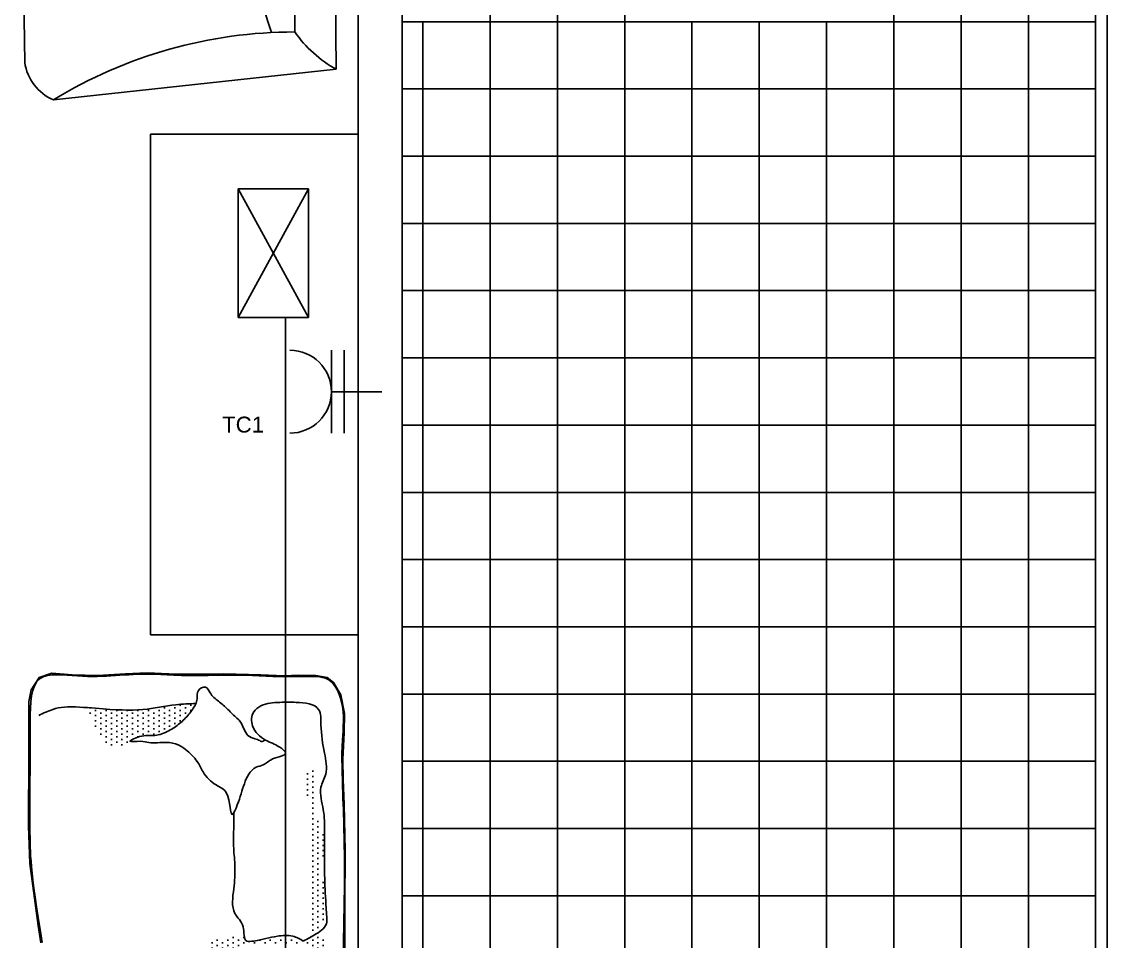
# Model space of a CAD drawing. Header units: millimetres. Extents: x 2377 to 4712, y -254 to 3188.
# Drawn here: x 3628.31 to 3666.26, y 1110.32 to 1142.48 of the extents above; entities that cross this region are included whole.
import ezdxf

# ---------------------------------------------------------------- set-up
doc = ezdxf.new("R2010")
doc.units = ezdxf.units.MM
doc.set_wipeout_variables(frame=1)
doc.linetypes.add('ACAD_ISO03W100', pattern=[30, 12, -18])
doc.layers.add('CD', color=7, linetype='Continuous', true_color=0x5e67af)
doc.layers.add('Enchufes', color=30, linetype='Continuous')
doc.layers.add('Mobiliario', color=254, linetype='Continuous')
doc.styles.get("Standard").update_dxf_attribs({"font": 'arial.ttf'})
pattern_1 = [(270, (-14908.5874, 15047.67747), (-0.1851670485, -0.0925835242), [0, -0.1851670485])]

# ---------------------------------------------------------------- blocks, each defined once
blk = doc.blocks.new('sl06-1')
blk.add_wipeout([(0, -0.3127), (0, 0.3127), (0.6906, 0.3798), (0.7219, 0.361), (0.7398, 0.3422), (0.7501, 0.32), (0.7597, 0.2878), (0.7597, -0.2878), (0.7514, -0.3185), (0.7356, -0.3456), (0.7116, -0.3674), (0.6906, -0.3798)])
at = {"linetype": 'ByBlock'}
for p, q in [((0, 0.3127), (0.6906, 0.3798)), ((0, 0.3127), (0, -0.3127)), ((0.7597, -0.2878), (0.7597, 0.2878)), ((0.1001, 0.2206), (0.1001, -0.2206)), ((0, -0.3127), (0.6906, -0.3798))]:
    blk.add_line(p, q, dxfattribs=at)
for centre, radius, start, end in [((0.1135, 1.3453), 1.1248, 269.3185, 300.8671), ((0.6429, 0.2722), 0.1178, 7.6143, 66.1255), ((-0.1461, 0.0532), 0.2978, 34.1973, 60.6083), ((-0.4779, 0), 0.6726, 340.7839, 19.2161), ((-0.1461, -0.0532), 0.2978, 299.3917, 325.8027), ((0.1135, -1.3453), 1.1248, 59.1329, 90.6815), ((0.6429, -0.2722), 0.1178, 293.8745, 352.3857)]:
    blk.add_arc(centre, radius, start, end, dxfattribs=at)

msp = doc.modelspace()

# ---------------------------------------------------------------- hatches: boundary and pattern name
at = {"layer": 'Mobiliario', "transparency": 33554687}
h = msp.add_hatch(dxfattribs=at)
h.set_pattern_fill('DOTS', color=256, scale=0.116641, angle=90, style=0)
h.set_pattern_definition(pattern_1)
edge = h.paths.add_edge_path()
edge.add_spline(control_points=[(3634.403, 1118.631), (3634.371, 1118.559), (3634.29, 1118.43), (3634.111, 1118.19), (3633.842, 1117.922), (3633.452, 1117.657), (3632.943, 1117.465), (3632.553, 1117.566), (3632.102, 1117.348), (3632.099, 1117.315)], knot_values=[3.681648, 3.681648, 3.681648, 3.681648, 3.721851, 3.757198, 3.837171, 3.913615, 4.002995, 4.095118, 4.156003, 4.156003, 4.156003, 4.156003], degree=3, periodic=0)
edge.add_spline(control_points=[(3632.099, 1117.315), (3631.837, 1117.167), (3631.461, 1116.954), (3630.995, 1117.421), (3630.857, 1117.953), (3630.638, 1118.332), (3630.533, 1118.514)], knot_values=[0, 0, 0, 0, 0.131695, 0.189836, 0.306557, 0.413914, 0.413914, 0.413914, 0.413914], degree=3, periodic=0)
edge.add_spline(control_points=[(3630.533, 1118.514), (3630.738, 1118.523), (3631.412, 1118.422), (3632.478, 1118.359), (3633.549, 1118.598), (3634.17, 1118.627), (3634.403, 1118.631)], knot_values=[0.452649, 0.452649, 0.452649, 0.452649, 0.558769, 0.799099, 0.998943, 1.118697, 1.118697, 1.118697, 1.118697], degree=3, periodic=0)
h = msp.add_hatch(dxfattribs=at)
h.set_pattern_fill('DOTS', color=256, scale=0.116641, angle=90, style=0)
h.set_pattern_definition(pattern_1)
edge = h.paths.add_edge_path()
edge.add_spline(control_points=[(3638.728, 1110.804), (3638.722, 1110.795), (3638.654, 1110.691), (3638.377, 1110.447), (3638.279, 1111.313), (3638.514, 1111.812), (3638.356, 1112.573), (3638.352, 1113.243), (3638.432, 1114.103), (3638.526, 1115.109), (3637.976, 1115.953), (3638.534, 1116.559), (3638.53, 1115.553), (3638.532, 1115.08), (3638.707, 1114.401), (3638.863, 1114.205), (3638.901, 1114.118)], knot_values=[0.056981, 0.056981, 0.056981, 0.056981, 0.06189, 0.111704, 0.199612, 0.342595, 0.445339, 0.576251, 0.69133, 0.888594, 1.091803, 1.131101, 1.196844, 1.416016, 1.489704, 1.540166, 1.540166, 1.540166, 1.540166], degree=3, periodic=0)
edge.add_spline(control_points=[(3638.901, 1114.118), (3638.901, 1114), (3638.898, 1113.796), (3638.896, 1113.592), (3638.895, 1113.506)], knot_values=[0.718639, 0.718639, 0.718639, 0.718639, 0.779129, 0.823446, 0.823446, 0.823446, 0.823446], degree=3, periodic=0)
edge.add_spline(control_points=[(3638.895, 1113.506), (3638.889, 1113.471), (3638.841, 1113.209), (3638.834, 1112.484), (3638.929, 1111.563), (3638.88, 1111.01), (3638.761, 1110.613), (3638.733, 1110.753), (3638.728, 1110.804)], knot_values=[1.646059, 1.646059, 1.646059, 1.646059, 1.663729, 1.776794, 2.033298, 2.084002, 2.130605, 2.148665, 2.148665, 2.148665, 2.148665], degree=3, periodic=0)
h = msp.add_hatch(dxfattribs=at)
h.set_pattern_fill('DOTS', color=256, scale=0.116641, angle=90, style=0)
h.set_pattern_definition([(270, (-14908.5874, 15047.13854), (-0.1851670485, -0.0925835242), [0, -0.1851670485])])
edge = h.paths.add_edge_path()
edge.add_spline(control_points=[(3638.156, 1110.345), (3638.312, 1110.37), (3638.529, 1110.405), (3638.716, 1110.532), (3638.763, 1110.573)], knot_values=[0, 0, 0, 0, 0.080563, 0.111589, 0.111589, 0.111589, 0.111589], degree=3, periodic=0)
edge.add_spline(control_points=[(3638.763, 1110.573), (3638.85, 1110.501), (3638.992, 1110.382), (3638.987, 1110.039), (3638.935, 1109.828), (3638.899, 1109.683)], knot_values=[0, 0, 0, 0, 0.054121, 0.08915, 0.167138, 0.167138, 0.167138, 0.167138], degree=3, periodic=0)
edge.add_spline(control_points=[(3638.899, 1109.683), (3638.898, 1109.683), (3638.814, 1109.901), (3638.318, 1110.232), (3637.546, 1110.168), (3636.821, 1110.165), (3636.168, 1110.221), (3635.966, 1110.027), (3635.929, 1109.981)], knot_values=[1.511928, 1.511928, 1.511928, 1.511928, 1.512363, 1.638201, 1.765577, 1.906885, 2.027828, 2.059082, 2.059082, 2.059082, 2.059082], degree=3, periodic=0)
edge.add_spline(control_points=[(3635.929, 1109.981), (3635.837, 1110.004), (3635.7, 1110.038), (3635.474, 1110.011), (3635.262, 1109.923), (3634.974, 1110.002), (3634.73, 1109.938), (3634.575, 1109.961), (3634.529, 1109.968)], knot_values=[0, 0, 0, 0, 0.048558, 0.071367, 0.116584, 0.162079, 0.218878, 0.242488, 0.242488, 0.242488, 0.242488], degree=3, periodic=0)
edge.add_spline(control_points=[(3634.529, 1109.968), (3634.547, 1109.984), (3634.648, 1110.066), (3634.893, 1110.144), (3634.962, 1110.348), (3634.979, 1110.455)], knot_values=[0.818516, 0.818516, 0.818516, 0.818516, 0.831378, 0.885814, 0.938551, 0.938551, 0.938551, 0.938551], degree=3, periodic=0)
edge.add_spline(control_points=[(3634.979, 1110.455), (3635.031, 1110.444), (3635.119, 1110.426), (3635.315, 1110.437), (3635.511, 1110.401), (3635.789, 1110.478), (3635.969, 1110.467), (3636.098, 1110.459)], knot_values=[0, 0, 0, 0, 0.027242, 0.046133, 0.100301, 0.127225, 0.192645, 0.192645, 0.192645, 0.192645], degree=3, periodic=0)
edge.add_spline(control_points=[(3636.098, 1110.459), (3636.114, 1110.407), (3636.175, 1110.302), (3636.654, 1110.391), (3637.144, 1110.377), (3637.733, 1110.402), (3638.033, 1110.361), (3638.156, 1110.345)], knot_values=[0, 0, 0, 0, 0.027981, 0.070374, 0.21186, 0.303711, 0.367692, 0.367692, 0.367692, 0.367692], degree=3, periodic=0)

# ---------------------------------------------------------------- linework, layer by layer
at = {"transparency": 33554687}
for p, q in [((3665.852, 1006.082), (3665.852, 1168.743)), ((3666.259, 1006.082), (3666.259, 1168.743)), ((3640.076, 1089.117), (3640.076, 1147.91)), ((3641.614, 1089.117), (3641.614, 1147.91)), ((3644.687, 1147.185), (3644.687, 1076.634)), ((3647.038, 1147.185), (3647.038, 1088.392)), ((3649.39, 1144.834), (3649.39, 1142.482)), ((3658.797, 1144.834), (3658.797, 1142.482)), ((3661.149, 1144.834), (3661.149, 1142.482)), ((3663.5, 1144.834), (3663.5, 1142.482)), ((3641.614, 1142.482), (3644.687, 1142.482)), ((3642.335, 1140.13), (3642.335, 1142.482)), ((3651.742, 1142.482), (3644.687, 1142.482)), ((3651.742, 1142.482), (3644.687, 1142.482)), ((3649.39, 1142.482), (3649.689, 1142.482)), ((3649.39, 1142.482), (3649.39, 1140.13)), ((3649.39, 1142.482), (3649.689, 1142.482)), ((3654.093, 1142.482), (3651.742, 1142.482)), ((3651.742, 1142.482), (3651.742, 1140.13)), ((3651.742, 1142.482), (3654.093, 1142.482)), ((3654.093, 1142.482), (3651.742, 1142.482)), ((3656.445, 1142.482), (3654.093, 1142.482)), ((3654.093, 1142.482), (3654.093, 1140.13)), ((3654.093, 1142.482), (3656.445, 1142.482)), ((3656.445, 1142.482), (3654.093, 1142.482)), ((3658.797, 1142.482), (3656.445, 1142.482)), ((3656.445, 1142.482), (3656.445, 1140.13)), ((3656.445, 1142.482), (3658.797, 1142.482)), ((3658.797, 1142.482), (3656.445, 1142.482)), ((3656.445, 1142.482), (3658.797, 1142.482)), ((3658.797, 1142.482), (3656.445, 1142.482)), ((3656.445, 1142.482), (3658.797, 1142.482)), ((3661.149, 1142.482), (3658.797, 1142.482)), ((3658.797, 1142.482), (3658.797, 1140.13)), ((3658.797, 1142.482), (3661.149, 1142.482)), ((3661.149, 1142.482), (3658.797, 1142.482)), ((3658.797, 1142.482), (3661.149, 1142.482)), ((3661.149, 1142.482), (3658.797, 1142.482)), ((3658.797, 1142.482), (3661.149, 1142.482)), ((3663.5, 1142.482), (3661.149, 1142.482)), ((3661.149, 1142.482), (3661.149, 1140.13)), ((3661.149, 1142.482), (3665.852, 1142.482)), ((3663.5, 1142.482), (3661.149, 1142.482)), ((3661.149, 1142.482), (3665.852, 1142.482)), ((3663.5, 1142.482), (3661.149, 1142.482)), ((3661.149, 1142.482), (3665.852, 1142.482)), ((3663.5, 1142.482), (3663.5, 1140.13)), ((3644.687, 1140.13), (3641.614, 1140.13)), ((3642.335, 1137.778), (3642.335, 1140.13)), ((3651.742, 1140.13), (3644.687, 1140.13)), ((3647.038, 1140.13), (3644.687, 1140.13)), ((3649.39, 1140.13), (3647.038, 1140.13)), ((3647.038, 1140.13), (3649.39, 1140.13)), ((3649.39, 1140.13), (3649.689, 1140.13)), ((3649.39, 1140.13), (3649.39, 1137.778)), ((3651.742, 1140.13), (3649.39, 1140.13)), ((3654.093, 1140.13), (3651.742, 1140.13)), ((3651.742, 1140.13), (3651.742, 1137.778)), ((3651.742, 1140.13), (3654.093, 1140.13)), ((3654.093, 1140.13), (3651.742, 1140.13)), ((3651.742, 1140.13), (3654.093, 1140.13)), ((3656.445, 1140.13), (3654.093, 1140.13)), ((3654.093, 1140.13), (3654.093, 1137.778)), ((3654.093, 1140.13), (3656.445, 1140.13)), ((3656.445, 1140.13), (3654.093, 1140.13)), ((3654.093, 1140.13), (3656.445, 1140.13)), ((3658.797, 1140.13), (3656.445, 1140.13)), ((3656.445, 1140.13), (3656.445, 1137.778)), ((3656.445, 1140.13), (3658.797, 1140.13)), ((3658.797, 1140.13), (3656.445, 1140.13)), ((3656.445, 1140.13), (3658.797, 1140.13)), ((3661.149, 1140.13), (3658.797, 1140.13)), ((3658.797, 1140.13), (3658.797, 1137.778)), ((3658.797, 1140.13), (3661.149, 1140.13)), ((3661.149, 1140.13), (3658.797, 1140.13)), ((3658.797, 1140.13), (3661.149, 1140.13)), ((3663.5, 1140.13), (3661.149, 1140.13)), ((3661.149, 1140.13), (3661.149, 1137.778)), ((3661.149, 1140.13), (3665.852, 1140.13)), ((3663.5, 1140.13), (3661.149, 1140.13)), ((3661.149, 1140.13), (3665.852, 1140.13)), ((3663.5, 1140.13), (3663.5, 1137.778)), ((3641.614, 1137.778), (3644.687, 1137.778)), ((3642.335, 1135.427), (3642.335, 1137.778)), ((3651.742, 1137.778), (3644.687, 1137.778)), ((3651.742, 1137.778), (3644.687, 1137.778)), ((3647.038, 1137.778), (3644.687, 1137.778)), ((3649.39, 1137.778), (3647.038, 1137.778)), ((3647.038, 1137.778), (3649.39, 1137.778)), ((3649.39, 1137.778), (3649.689, 1137.778)), ((3649.39, 1137.778), (3649.39, 1135.427)), ((3649.39, 1137.778), (3649.689, 1137.778)), ((3651.742, 1137.778), (3649.39, 1137.778)), ((3654.093, 1137.778), (3651.742, 1137.778)), ((3651.742, 1137.778), (3651.742, 1135.427)), ((3651.742, 1137.778), (3654.093, 1137.778)), ((3654.093, 1137.778), (3651.742, 1137.778)), ((3651.742, 1137.778), (3654.093, 1137.778)), ((3654.093, 1137.778), (3651.742, 1137.778)), ((3651.742, 1137.778), (3654.093, 1137.778)), ((3656.445, 1137.778), (3654.093, 1137.778)), ((3654.093, 1137.778), (3654.093, 1135.427)), ((3654.093, 1137.778), (3656.445, 1137.778)), ((3656.445, 1137.778), (3654.093, 1137.778)), ((3654.093, 1137.778), (3656.445, 1137.778)), ((3656.445, 1137.778), (3654.093, 1137.778)), ((3654.093, 1137.778), (3656.445, 1137.778)), ((3658.797, 1137.778), (3656.445, 1137.778)), ((3656.445, 1137.778), (3656.445, 1135.427)), ((3656.445, 1137.778), (3658.797, 1137.778)), ((3658.797, 1137.778), (3656.445, 1137.778)), ((3656.445, 1137.778), (3658.797, 1137.778)), ((3658.797, 1137.778), (3656.445, 1137.778)), ((3656.445, 1137.778), (3658.797, 1137.778)), ((3661.149, 1137.778), (3658.797, 1137.778)), ((3658.797, 1137.778), (3658.797, 1135.427)), ((3658.797, 1137.778), (3661.149, 1137.778)), ((3661.149, 1137.778), (3658.797, 1137.778)), ((3658.797, 1137.778), (3661.149, 1137.778)), ((3661.149, 1137.778), (3658.797, 1137.778)), ((3658.797, 1137.778), (3661.149, 1137.778)), ((3663.5, 1137.778), (3661.149, 1137.778)), ((3661.149, 1137.778), (3661.149, 1135.427)), ((3661.149, 1137.778), (3665.852, 1137.778)), ((3663.5, 1137.778), (3661.149, 1137.778)), ((3661.149, 1137.778), (3665.852, 1137.778)), ((3663.5, 1137.778), (3661.149, 1137.778)), ((3661.149, 1137.778), (3665.852, 1137.778)), ((3663.5, 1137.778), (3663.5, 1135.427)), ((3644.687, 1135.427), (3641.614, 1135.427)), ((3642.335, 1133.075), (3642.335, 1135.427)), ((3651.742, 1135.427), (3644.687, 1135.427)), ((3647.038, 1135.427), (3644.687, 1135.427)), ((3649.39, 1135.427), (3647.038, 1135.427)), ((3647.038, 1135.427), (3649.39, 1135.427)), ((3649.39, 1135.427), (3649.689, 1135.427)), ((3649.39, 1135.427), (3649.39, 1133.075)), ((3651.742, 1135.427), (3649.39, 1135.427)), ((3654.093, 1135.427), (3651.742, 1135.427)), ((3651.742, 1135.427), (3651.742, 1133.075)), ((3651.742, 1135.427), (3654.093, 1135.427)), ((3654.093, 1135.427), (3651.742, 1135.427)), ((3651.742, 1135.427), (3654.093, 1135.427)), ((3656.445, 1135.427), (3654.093, 1135.427)), ((3654.093, 1135.427), (3654.093, 1133.075)), ((3654.093, 1135.427), (3656.445, 1135.427)), ((3656.445, 1135.427), (3654.093, 1135.427)), ((3654.093, 1135.427), (3656.445, 1135.427)), ((3658.797, 1135.427), (3656.445, 1135.427)), ((3656.445, 1135.427), (3656.445, 1133.075)), ((3656.445, 1135.427), (3658.797, 1135.427)), ((3658.797, 1135.427), (3656.445, 1135.427)), ((3656.445, 1135.427), (3658.797, 1135.427)), ((3661.149, 1135.427), (3658.797, 1135.427)), ((3658.797, 1135.427), (3658.797, 1133.075)), ((3658.797, 1135.427), (3661.149, 1135.427)), ((3661.149, 1135.427), (3658.797, 1135.427)), ((3658.797, 1135.427), (3661.149, 1135.427)), ((3663.5, 1135.427), (3661.149, 1135.427)), ((3661.149, 1135.427), (3661.149, 1133.075)), ((3661.149, 1135.427), (3665.852, 1135.427)), ((3663.5, 1135.427), (3661.149, 1135.427)), ((3661.149, 1135.427), (3665.852, 1135.427)), ((3663.5, 1135.427), (3663.5, 1133.075)), ((3644.687, 1133.075), (3641.614, 1133.075)), ((3642.335, 1130.723), (3642.335, 1133.075)), ((3651.742, 1133.075), (3644.687, 1133.075)), ((3647.038, 1133.075), (3644.687, 1133.075)), ((3649.39, 1133.075), (3647.038, 1133.075)), ((3647.038, 1133.075), (3649.39, 1133.075)), ((3649.39, 1133.075), (3649.689, 1133.075)), ((3649.39, 1133.075), (3649.39, 1130.723)), ((3651.742, 1133.075), (3649.39, 1133.075)), ((3654.093, 1133.075), (3651.742, 1133.075)), ((3651.742, 1133.075), (3651.742, 1130.723)), ((3651.742, 1133.075), (3654.093, 1133.075)), ((3654.093, 1133.075), (3651.742, 1133.075)), ((3651.742, 1133.075), (3654.093, 1133.075)), ((3656.445, 1133.075), (3654.093, 1133.075)), ((3654.093, 1133.075), (3654.093, 1130.723)), ((3654.093, 1133.075), (3656.445, 1133.075)), ((3656.445, 1133.075), (3654.093, 1133.075)), ((3654.093, 1133.075), (3656.445, 1133.075)), ((3658.797, 1133.075), (3656.445, 1133.075)), ((3656.445, 1133.075), (3656.445, 1130.723)), ((3656.445, 1133.075), (3658.797, 1133.075)), ((3658.797, 1133.075), (3656.445, 1133.075)), ((3656.445, 1133.075), (3658.797, 1133.075)), ((3661.149, 1133.075), (3658.797, 1133.075)), ((3658.797, 1133.075), (3658.797, 1130.723)), ((3658.797, 1133.075), (3661.149, 1133.075)), ((3661.149, 1133.075), (3658.797, 1133.075)), ((3658.797, 1133.075), (3661.149, 1133.075)), ((3663.5, 1133.075), (3661.149, 1133.075)), ((3661.149, 1133.075), (3661.149, 1130.723)), ((3661.149, 1133.075), (3665.852, 1133.075)), ((3663.5, 1133.075), (3661.149, 1133.075)), ((3661.149, 1133.075), (3665.852, 1133.075)), ((3663.5, 1133.075), (3663.5, 1130.723)), ((3644.687, 1130.723), (3641.614, 1130.723)), ((3642.335, 1128.372), (3642.335, 1130.723)), ((3651.742, 1130.723), (3644.687, 1130.723)), ((3647.038, 1130.723), (3644.687, 1130.723)), ((3649.39, 1130.723), (3647.038, 1130.723)), ((3647.038, 1130.723), (3649.39, 1130.723)), ((3649.39, 1130.723), (3649.689, 1130.723)), ((3649.39, 1130.723), (3649.39, 1128.372)), ((3651.742, 1130.723), (3649.39, 1130.723)), ((3654.093, 1130.723), (3651.742, 1130.723)), ((3651.742, 1130.723), (3651.742, 1128.372)), ((3651.742, 1130.723), (3654.093, 1130.723)), ((3654.093, 1130.723), (3651.742, 1130.723)), ((3651.742, 1130.723), (3654.093, 1130.723)), ((3656.445, 1130.723), (3654.093, 1130.723)), ((3654.093, 1130.723), (3654.093, 1128.372)), ((3654.093, 1130.723), (3656.445, 1130.723)), ((3656.445, 1130.723), (3654.093, 1130.723)), ((3654.093, 1130.723), (3656.445, 1130.723)), ((3658.797, 1130.723), (3656.445, 1130.723)), ((3656.445, 1130.723), (3656.445, 1128.372)), ((3656.445, 1130.723), (3658.797, 1130.723)), ((3658.797, 1130.723), (3656.445, 1130.723)), ((3656.445, 1130.723), (3658.797, 1130.723)), ((3661.149, 1130.723), (3658.797, 1130.723)), ((3658.797, 1130.723), (3658.797, 1128.372)), ((3658.797, 1130.723), (3661.149, 1130.723)), ((3661.149, 1130.723), (3658.797, 1130.723)), ((3658.797, 1130.723), (3661.149, 1130.723)), ((3663.5, 1130.723), (3661.149, 1130.723)), ((3661.149, 1130.723), (3661.149, 1128.372)), ((3661.149, 1130.723), (3665.852, 1130.723)), ((3663.5, 1130.723), (3661.149, 1130.723)), ((3661.149, 1130.723), (3665.852, 1130.723)), ((3663.5, 1130.723), (3663.5, 1128.372)), ((3641.614, 1128.372), (3644.687, 1128.372)), ((3644.687, 1128.372), (3641.614, 1128.372)), ((3642.335, 1126.02), (3642.335, 1128.372)), ((3651.742, 1128.372), (3644.687, 1128.372)), ((3647.038, 1128.372), (3644.687, 1128.372)), ((3649.39, 1128.372), (3647.038, 1128.372)), ((3647.038, 1128.372), (3649.39, 1128.372)), ((3649.39, 1128.372), (3649.689, 1128.372)), ((3649.39, 1128.372), (3649.39, 1126.02)), ((3651.742, 1128.372), (3649.39, 1128.372)), ((3654.093, 1128.372), (3651.742, 1128.372)), ((3651.742, 1128.372), (3651.742, 1126.02)), ((3651.742, 1128.372), (3654.093, 1128.372)), ((3654.093, 1128.372), (3651.742, 1128.372)), ((3651.742, 1128.372), (3654.093, 1128.372)), ((3656.445, 1128.372), (3654.093, 1128.372)), ((3654.093, 1128.372), (3654.093, 1126.02)), ((3654.093, 1128.372), (3656.445, 1128.372)), ((3656.445, 1128.372), (3654.093, 1128.372)), ((3654.093, 1128.372), (3656.445, 1128.372)), ((3658.797, 1128.372), (3656.445, 1128.372)), ((3656.445, 1128.372), (3656.445, 1126.02)), ((3656.445, 1128.372), (3658.797, 1128.372)), ((3658.797, 1128.372), (3656.445, 1128.372)), ((3656.445, 1128.372), (3658.797, 1128.372)), ((3661.149, 1128.372), (3658.797, 1128.372)), ((3658.797, 1128.372), (3658.797, 1126.02)), ((3658.797, 1128.372), (3661.149, 1128.372)), ((3661.149, 1128.372), (3658.797, 1128.372)), ((3658.797, 1128.372), (3661.149, 1128.372)), ((3663.5, 1128.372), (3661.149, 1128.372)), ((3661.149, 1128.372), (3661.149, 1126.02)), ((3661.149, 1128.372), (3665.852, 1128.372)), ((3663.5, 1128.372), (3661.149, 1128.372)), ((3661.149, 1128.372), (3665.852, 1128.372)), ((3663.5, 1128.372), (3663.5, 1126.02)), ((3644.687, 1126.02), (3641.614, 1126.02)), ((3642.335, 1123.668), (3642.335, 1126.02)), ((3651.742, 1126.02), (3644.687, 1126.02)), ((3647.038, 1126.02), (3644.687, 1126.02)), ((3649.39, 1126.02), (3647.038, 1126.02)), ((3647.038, 1126.02), (3649.39, 1126.02)), ((3649.39, 1126.02), (3649.689, 1126.02)), ((3649.39, 1126.02), (3649.39, 1123.668)), ((3651.742, 1126.02), (3649.39, 1126.02)), ((3654.093, 1126.02), (3651.742, 1126.02)), ((3651.742, 1126.02), (3651.742, 1123.668)), ((3651.742, 1126.02), (3654.093, 1126.02)), ((3654.093, 1126.02), (3651.742, 1126.02)), ((3651.742, 1126.02), (3654.093, 1126.02)), ((3656.445, 1126.02), (3654.093, 1126.02)), ((3654.093, 1126.02), (3654.093, 1123.668)), ((3654.093, 1126.02), (3656.445, 1126.02)), ((3656.445, 1126.02), (3654.093, 1126.02)), ((3654.093, 1126.02), (3656.445, 1126.02)), ((3658.797, 1126.02), (3656.445, 1126.02)), ((3656.445, 1126.02), (3656.445, 1123.668)), ((3656.445, 1126.02), (3658.797, 1126.02)), ((3658.797, 1126.02), (3656.445, 1126.02)), ((3656.445, 1126.02), (3658.797, 1126.02)), ((3661.149, 1126.02), (3658.797, 1126.02)), ((3658.797, 1126.02), (3658.797, 1123.668)), ((3658.797, 1126.02), (3661.149, 1126.02)), ((3661.149, 1126.02), (3658.797, 1126.02)), ((3658.797, 1126.02), (3661.149, 1126.02)), ((3663.5, 1126.02), (3661.149, 1126.02)), ((3661.149, 1126.02), (3661.149, 1123.668)), ((3661.149, 1126.02), (3665.852, 1126.02)), ((3663.5, 1126.02), (3661.149, 1126.02)), ((3661.149, 1126.02), (3665.852, 1126.02)), ((3663.5, 1126.02), (3663.5, 1123.668)), ((3644.687, 1123.668), (3641.614, 1123.668)), ((3642.335, 1121.316), (3642.335, 1123.668)), ((3651.742, 1123.668), (3644.687, 1123.668)), ((3647.038, 1123.668), (3644.687, 1123.668)), ((3649.39, 1123.668), (3647.038, 1123.668)), ((3647.038, 1123.668), (3649.39, 1123.668)), ((3649.39, 1123.668), (3649.689, 1123.668)), ((3649.39, 1123.668), (3649.39, 1121.316)), ((3651.742, 1123.668), (3649.39, 1123.668)), ((3654.093, 1123.668), (3651.742, 1123.668)), ((3651.742, 1123.668), (3651.742, 1121.316)), ((3651.742, 1123.668), (3654.093, 1123.668)), ((3654.093, 1123.668), (3651.742, 1123.668)), ((3651.742, 1123.668), (3654.093, 1123.668)), ((3656.445, 1123.668), (3654.093, 1123.668)), ((3654.093, 1123.668), (3654.093, 1121.316)), ((3654.093, 1123.668), (3656.445, 1123.668)), ((3656.445, 1123.668), (3654.093, 1123.668)), ((3654.093, 1123.668), (3656.445, 1123.668)), ((3658.797, 1123.668), (3656.445, 1123.668)), ((3656.445, 1123.668), (3656.445, 1121.316)), ((3656.445, 1123.668), (3658.797, 1123.668)), ((3658.797, 1123.668), (3656.445, 1123.668)), ((3656.445, 1123.668), (3658.797, 1123.668)), ((3661.149, 1123.668), (3658.797, 1123.668)), ((3658.797, 1123.668), (3658.797, 1121.316)), ((3658.797, 1123.668), (3661.149, 1123.668)), ((3661.149, 1123.668), (3658.797, 1123.668)), ((3658.797, 1123.668), (3661.149, 1123.668)), ((3663.5, 1123.668), (3661.149, 1123.668)), ((3661.149, 1123.668), (3661.149, 1121.316)), ((3661.149, 1123.668), (3665.852, 1123.668)), ((3663.5, 1123.668), (3661.149, 1123.668)), ((3661.149, 1123.668), (3665.852, 1123.668)), ((3663.5, 1123.668), (3663.5, 1121.316)), ((3644.687, 1121.316), (3641.614, 1121.316)), ((3642.335, 1118.965), (3642.335, 1121.316)), ((3651.742, 1121.316), (3644.687, 1121.316)), ((3647.038, 1121.316), (3644.687, 1121.316)), ((3649.39, 1121.316), (3647.038, 1121.316)), ((3647.038, 1121.316), (3649.39, 1121.316)), ((3649.39, 1121.316), (3649.689, 1121.316)), ((3649.39, 1121.316), (3649.39, 1118.965)), ((3651.742, 1121.316), (3649.39, 1121.316)), ((3654.093, 1121.316), (3651.742, 1121.316)), ((3651.742, 1121.316), (3651.742, 1118.965)), ((3651.742, 1121.316), (3654.093, 1121.316)), ((3654.093, 1121.316), (3651.742, 1121.316)), ((3651.742, 1121.316), (3654.093, 1121.316)), ((3656.445, 1121.316), (3654.093, 1121.316)), ((3654.093, 1121.316), (3654.093, 1118.965)), ((3654.093, 1121.316), (3656.445, 1121.316)), ((3656.445, 1121.316), (3654.093, 1121.316)), ((3654.093, 1121.316), (3656.445, 1121.316)), ((3658.797, 1121.316), (3656.445, 1121.316)), ((3656.445, 1121.316), (3656.445, 1118.965)), ((3656.445, 1121.316), (3658.797, 1121.316)), ((3658.797, 1121.316), (3656.445, 1121.316)), ((3656.445, 1121.316), (3658.797, 1121.316)), ((3661.149, 1121.316), (3658.797, 1121.316)), ((3658.797, 1121.316), (3658.797, 1118.965)), ((3658.797, 1121.316), (3661.149, 1121.316)), ((3661.149, 1121.316), (3658.797, 1121.316)), ((3658.797, 1121.316), (3661.149, 1121.316)), ((3663.5, 1121.316), (3661.149, 1121.316)), ((3661.149, 1121.316), (3661.149, 1118.965)), ((3661.149, 1121.316), (3665.852, 1121.316)), ((3663.5, 1121.316), (3661.149, 1121.316)), ((3661.149, 1121.316), (3665.852, 1121.316)), ((3663.5, 1121.316), (3663.5, 1118.965)), ((3641.614, 1118.965), (3644.687, 1118.965)), ((3644.687, 1118.965), (3641.614, 1118.965)), ((3642.335, 1116.613), (3642.335, 1118.965)), ((3651.742, 1118.965), (3644.687, 1118.965)), ((3647.038, 1118.965), (3644.687, 1118.965)), ((3649.39, 1118.965), (3647.038, 1118.965)), ((3647.038, 1118.965), (3649.39, 1118.965)), ((3649.39, 1118.965), (3649.689, 1118.965)), ((3649.39, 1118.965), (3649.39, 1116.613)), ((3651.742, 1118.965), (3649.39, 1118.965)), ((3654.093, 1118.965), (3651.742, 1118.965)), ((3651.742, 1118.965), (3651.742, 1116.613)), ((3651.742, 1118.965), (3654.093, 1118.965)), ((3654.093, 1118.965), (3651.742, 1118.965)), ((3651.742, 1118.965), (3654.093, 1118.965)), ((3656.445, 1118.965), (3654.093, 1118.965)), ((3654.093, 1118.965), (3654.093, 1116.613)), ((3654.093, 1118.965), (3656.445, 1118.965)), ((3656.445, 1118.965), (3654.093, 1118.965)), ((3654.093, 1118.965), (3656.445, 1118.965)), ((3658.797, 1118.965), (3656.445, 1118.965)), ((3656.445, 1118.965), (3656.445, 1116.613)), ((3656.445, 1118.965), (3658.797, 1118.965)), ((3658.797, 1118.965), (3656.445, 1118.965)), ((3656.445, 1118.965), (3658.797, 1118.965)), ((3661.149, 1118.965), (3658.797, 1118.965)), ((3658.797, 1118.965), (3658.797, 1116.613)), ((3658.797, 1118.965), (3661.149, 1118.965)), ((3661.149, 1118.965), (3658.797, 1118.965)), ((3658.797, 1118.965), (3661.149, 1118.965)), ((3663.5, 1118.965), (3661.149, 1118.965)), ((3661.149, 1118.965), (3661.149, 1116.613)), ((3661.149, 1118.965), (3665.852, 1118.965)), ((3663.5, 1118.965), (3661.149, 1118.965)), ((3661.149, 1118.965), (3665.852, 1118.965)), ((3663.5, 1118.965), (3663.5, 1116.613)), ((3644.687, 1116.613), (3641.614, 1116.613)), ((3642.335, 1114.261), (3642.335, 1116.613)), ((3651.742, 1116.613), (3644.687, 1116.613)), ((3647.038, 1116.613), (3644.687, 1116.613)), ((3649.39, 1116.613), (3647.038, 1116.613)), ((3647.038, 1116.613), (3649.39, 1116.613)), ((3649.39, 1116.613), (3649.689, 1116.613)), ((3649.39, 1116.613), (3649.39, 1114.261)), ((3651.742, 1116.613), (3649.39, 1116.613)), ((3654.093, 1116.613), (3651.742, 1116.613)), ((3651.742, 1116.613), (3651.742, 1114.261)), ((3651.742, 1116.613), (3654.093, 1116.613)), ((3654.093, 1116.613), (3651.742, 1116.613)), ((3651.742, 1116.613), (3654.093, 1116.613)), ((3656.445, 1116.613), (3654.093, 1116.613)), ((3654.093, 1116.613), (3654.093, 1114.261)), ((3654.093, 1116.613), (3656.445, 1116.613)), ((3656.445, 1116.613), (3654.093, 1116.613)), ((3654.093, 1116.613), (3656.445, 1116.613)), ((3658.797, 1116.613), (3656.445, 1116.613)), ((3656.445, 1116.613), (3656.445, 1114.261)), ((3656.445, 1116.613), (3658.797, 1116.613)), ((3658.797, 1116.613), (3656.445, 1116.613)), ((3656.445, 1116.613), (3658.797, 1116.613)), ((3661.149, 1116.613), (3658.797, 1116.613)), ((3658.797, 1116.613), (3658.797, 1114.261)), ((3658.797, 1116.613), (3661.149, 1116.613)), ((3661.149, 1116.613), (3658.797, 1116.613)), ((3658.797, 1116.613), (3661.149, 1116.613)), ((3663.5, 1116.613), (3661.149, 1116.613)), ((3661.149, 1116.613), (3661.149, 1114.261)), ((3661.149, 1116.613), (3665.852, 1116.613)), ((3663.5, 1116.613), (3661.149, 1116.613)), ((3661.149, 1116.613), (3665.852, 1116.613)), ((3663.5, 1116.613), (3663.5, 1114.261)), ((3644.687, 1114.261), (3641.614, 1114.261)), ((3642.335, 1111.909), (3642.335, 1114.261)), ((3651.742, 1114.261), (3644.687, 1114.261)), ((3647.038, 1114.261), (3644.687, 1114.261)), ((3649.39, 1114.261), (3647.038, 1114.261)), ((3647.038, 1114.261), (3649.39, 1114.261)), ((3649.39, 1114.261), (3649.689, 1114.261)), ((3649.39, 1114.261), (3649.39, 1111.909)), ((3651.742, 1114.261), (3649.39, 1114.261)), ((3654.093, 1114.261), (3651.742, 1114.261)), ((3651.742, 1114.261), (3651.742, 1111.909)), ((3651.742, 1114.261), (3654.093, 1114.261)), ((3654.093, 1114.261), (3651.742, 1114.261)), ((3651.742, 1114.261), (3654.093, 1114.261)), ((3656.445, 1114.261), (3654.093, 1114.261)), ((3654.093, 1114.261), (3654.093, 1111.909)), ((3654.093, 1114.261), (3656.445, 1114.261)), ((3656.445, 1114.261), (3654.093, 1114.261)), ((3654.093, 1114.261), (3656.445, 1114.261)), ((3658.797, 1114.261), (3656.445, 1114.261)), ((3656.445, 1114.261), (3656.445, 1111.909)), ((3656.445, 1114.261), (3658.797, 1114.261)), ((3658.797, 1114.261), (3656.445, 1114.261)), ((3656.445, 1114.261), (3658.797, 1114.261)), ((3661.149, 1114.261), (3658.797, 1114.261)), ((3658.797, 1114.261), (3658.797, 1111.909)), ((3658.797, 1114.261), (3661.149, 1114.261)), ((3661.149, 1114.261), (3658.797, 1114.261)), ((3658.797, 1114.261), (3661.149, 1114.261)), ((3663.5, 1114.261), (3661.149, 1114.261)), ((3661.149, 1114.261), (3661.149, 1111.909)), ((3661.149, 1114.261), (3665.852, 1114.261)), ((3663.5, 1114.261), (3661.149, 1114.261)), ((3661.149, 1114.261), (3665.852, 1114.261)), ((3663.5, 1114.261), (3663.5, 1111.909)), ((3644.687, 1111.909), (3641.614, 1111.909)), ((3642.335, 1109.558), (3642.335, 1111.909)), ((3651.742, 1111.909), (3644.687, 1111.909)), ((3647.038, 1111.909), (3644.687, 1111.909)), ((3649.39, 1111.909), (3647.038, 1111.909)), ((3647.038, 1111.909), (3649.39, 1111.909)), ((3649.39, 1111.909), (3649.689, 1111.909)), ((3649.39, 1111.909), (3649.39, 1109.558)), ((3651.742, 1111.909), (3649.39, 1111.909)), ((3654.093, 1111.909), (3651.742, 1111.909)), ((3651.742, 1111.909), (3651.742, 1109.558)), ((3651.742, 1111.909), (3654.093, 1111.909)), ((3654.093, 1111.909), (3651.742, 1111.909)), ((3651.742, 1111.909), (3654.093, 1111.909)), ((3656.445, 1111.909), (3654.093, 1111.909)), ((3654.093, 1111.909), (3654.093, 1109.558)), ((3654.093, 1111.909), (3656.445, 1111.909)), ((3656.445, 1111.909), (3654.093, 1111.909)), ((3654.093, 1111.909), (3656.445, 1111.909)), ((3658.797, 1111.909), (3656.445, 1111.909)), ((3656.445, 1111.909), (3656.445, 1109.558)), ((3656.445, 1111.909), (3658.797, 1111.909)), ((3658.797, 1111.909), (3656.445, 1111.909)), ((3656.445, 1111.909), (3658.797, 1111.909)), ((3661.149, 1111.909), (3658.797, 1111.909)), ((3658.797, 1111.909), (3658.797, 1109.558)), ((3658.797, 1111.909), (3661.149, 1111.909)), ((3661.149, 1111.909), (3658.797, 1111.909)), ((3658.797, 1111.909), (3661.149, 1111.909)), ((3663.5, 1111.909), (3661.149, 1111.909)), ((3661.149, 1111.909), (3661.149, 1109.558)), ((3661.149, 1111.909), (3665.852, 1111.909)), ((3663.5, 1111.909), (3661.149, 1111.909)), ((3661.149, 1111.909), (3665.852, 1111.909)), ((3663.5, 1111.909), (3663.5, 1109.558))]:
    msp.add_line(p, q, dxfattribs=at)
at = {"layer": 'CD', "color": 165, "linetype": 'ACAD_ISO03W100', "true_color": 0x5e67af, "transparency": 33554687}
for p, q in [((3638.335, 1136.636), (3635.876, 1136.636)), ((3635.876, 1136.636), (3638.335, 1132.138)), ((3638.335, 1136.636), (3635.876, 1132.138)), ((3638.335, 1132.138), (3638.335, 1136.636)), ((3638.335, 1132.138), (3638.335, 1136.636)), ((3635.876, 1132.138), (3638.335, 1132.138))]:
    msp.add_line(p, q, dxfattribs=at)
at = {"layer": 'CD', "transparency": 33554687}
for p, q in [((3635.876, 1136.636), (3635.876, 1132.138)), ((3637.538, 1132.138), (3637.538, 1078.752))]:
    msp.add_line(p, q, dxfattribs=at)
at = {"layer": 'Enchufes', "transparency": 33554687}
for p, q in [((3639.138, 1130.993), (3639.138, 1128.089)), ((3639.583, 1130.993), (3639.583, 1128.089)), ((3639.138, 1129.541), (3640.907, 1129.541))]:
    msp.add_line(p, q, dxfattribs=at)
msp.add_arc((3637.686, 1129.541), 1.452, 270, 90, dxfattribs=at)
at = {"layer": 'Mobiliario', "transparency": 33554687}
for p, q in [((3640.076, 1138.55), (3632.817, 1138.55)), ((3632.817, 1138.55), (3632.817, 1121.038)), ((3632.817, 1121.038), (3640.076, 1121.038))]:
    msp.add_line(p, q, dxfattribs=at)
msp.add_lwpolyline([(3639.603, 1109.565), (3639.614, 1111.545), (3639.625, 1113.491), (3639.591, 1115.103), (3639.547, 1115.972), (3639.537, 1116.676), (3639.58, 1117.61), (3639.602, 1118.281), (3639.471, 1118.941), (3639.218, 1119.37), (3638.987, 1119.546), (3638.592, 1119.612), (3637.998, 1119.623), (3637.477, 1119.603), (3636.675, 1119.636), (3635.378, 1119.669), (3634.439, 1119.658), (3633.713, 1119.658), (3632.703, 1119.702), (3631.939, 1119.669), (3630.972, 1119.614), (3630.082, 1119.636), (3629.368, 1119.691), (3628.928, 1119.548), (3628.642, 1119.108), (3628.565, 1118.701), (3628.565, 1116.93), (3628.552, 1114.34), (3628.596, 1113.043), (3628.893, 1110.865), (3628.98, 1110.26)], dxfattribs=at)
for points, knots in [([(3639.674, 1090.429), (3639.794, 1093.896), (3639.601, 1098.073), (3639.469, 1100.872), (3639.569, 1106.34), (3639.542, 1109.993), (3639.622, 1112.661), (3639.557, 1115.095), (3639.472, 1117.213), (3639.642, 1118.471), (3639.164, 1119.574), (3638.161, 1119.585), (3637.287, 1119.562), (3636.148, 1119.64), (3634.997, 1119.622), (3633.861, 1119.599), (3632.237, 1119.729), (3630.851, 1119.457), (3628.621, 1119.815), (3628.604, 1117.563), (3628.604, 1116.022), (3628.604, 1114.261), (3628.604, 1112.826), (3629.033, 1110.271)], [0.737576, 0.737576, 0.737576, 0.737576, 0.801944, 1.006538, 1.278115, 1.486206, 1.701351, 1.959422, 2.118136, 2.234578, 2.302688, 2.360055, 2.458724, 2.53985, 2.649091, 2.754807, 2.832413, 3.059351, 3.172115, 3.306557, 3.521702, 3.635058, 3.739936, 3.739936, 3.739936, 3.739936]), ([(3638.156, 1110.326), (3638.304, 1110.402), (3638.609, 1110.561), (3638.993, 1110.833), (3638.971, 1111.279), (3638.928, 1111.867), (3638.89, 1112.763), (3638.896, 1113.654), (3638.906, 1114.372), (3638.871, 1115.013), (3638.661, 1115.618), (3639.037, 1116.227), (3638.872, 1117.001), (3638.753, 1117.699), (3638.793, 1118.607), (3637.956, 1118.683), (3637.313, 1118.678), (3636.765, 1118.642), (3636.342, 1118.328), (3636.319, 1117.752), (3636.805, 1117.318), (3637.231, 1117.203), (3637.712, 1116.814), (3637.043, 1116.752), (3636.817, 1116.474), (3636.336, 1116.403), (3636.048, 1115.763), (3635.941, 1115.289), (3635.583, 1114.441), (3635.636, 1115.569), (3635.038, 1115.777), (3634.661, 1116.161), (3634.451, 1116.676), (3634.113, 1116.966), (3633.764, 1117.232), (3633.312, 1117.297), (3632.843, 1117.229), (3632.484, 1117.342), (3631.9, 1117.249), (3632.549, 1117.567), (3632.943, 1117.465), (3633.452, 1117.657), (3633.842, 1117.922), (3634.111, 1118.19), (3634.323, 1118.476), (3634.487, 1118.748), (3634.415, 1119.098), (3634.77, 1119.294), (3634.911, 1118.927), (3635.197, 1118.713), (3635.475, 1118.477), (3635.719, 1118.214), (3636.042, 1117.982), (3636.114, 1117.527), (3636.435, 1117.396), (3636.6, 1117.363), (3636.709, 1117.279), (3636.777, 1117.325), (3636.827, 1117.359)], [0, 0, 0, 0, 0.044307, 0.091739, 0.100161, 0.156702, 0.244649, 0.329296, 0.385727, 0.428198, 0.49558, 0.536858, 0.600441, 0.685746, 0.732135, 0.802354, 0.851688, 0.909055, 0.936587, 0.979057, 1.036449, 1.083735, 1.108664, 1.15125, 1.184502, 1.206791, 1.267453, 1.334367, 1.365908, 1.431792, 1.471984, 1.526827, 1.563132, 1.612989, 1.638407, 1.674345, 1.727204, 1.752122, 1.783837, 1.815361, 1.861307, 1.905885, 1.944012, 1.983898, 2.001527, 2.036259, 2.061197, 2.084841, 2.107417, 2.142317, 2.17979, 2.199733, 2.234633, 2.278817, 2.30246, 2.317671, 2.322373, 2.335559, 2.335559, 2.335559, 2.335559]), ([(3634.403, 1118.631), (3634.17, 1118.627), (3633.549, 1118.598), (3632.478, 1118.359), (3631.385, 1118.423), (3629.88, 1118.551), (3629.349, 1118.423), (3629.072, 1118.294), (3628.91, 1118.219)], [0.4526492, 0.4526492, 0.4526492, 0.4526492, 0.5724028, 0.7722474, 1.0125768, 1.1328971, 1.1980407, 1.2899035, 1.2899035, 1.2899035, 1.2899035]), ([(3638.156, 1110.326), (3638.036, 1110.393), (3637.758, 1110.55), (3637.127, 1110.497), (3636.666, 1110.358), (3636.035, 1110.267), (3636.15, 1110.911), (3635.604, 1111.327), (3635.737, 1112.15), (3635.79, 1112.882), (3635.704, 1113.614), (3635.728, 1114.218), (3635.725, 1114.645), (3635.725, 1114.81), (3635.725, 1114.837)], [0, 0, 0, 0, 0.0348335, 0.0806442, 0.1525795, 0.1737229, 0.2176359, 0.2647711, 0.338623, 0.4057285, 0.4587502, 0.5257624, 0.5610325, 0.5680864, 0.5680864, 0.5680864, 0.5680864])]:
    msp.add_open_spline(points, degree=3, knots=knots, dxfattribs=at)

# ---------------------------------------------------------------- block references
at = {"layer": 'Mobiliario', "transparency": 33554687, "xscale": -14.33251596267453, "yscale": 14.33251596267452, "zscale": 14.33251596267452, "rotation": 0.6292840231421692}
msp.add_blockref('sl06-1', (3639.262, 1145.3, 59.106), dxfattribs=at)

# ---------------------------------------------------------------- texts
at = {"layer": 'Enchufes', "transparency": 33554687, "insert": (3635.318, 1128.668), "char_height": 0.5564, "attachment_point": 1}
msp.add_mtext_dynamic_manual_height_columns('TC1', width=1.97357, gutter_width=2.782, heights=[0], dxfattribs=at)

doc.saveas('drawing.dxf')
